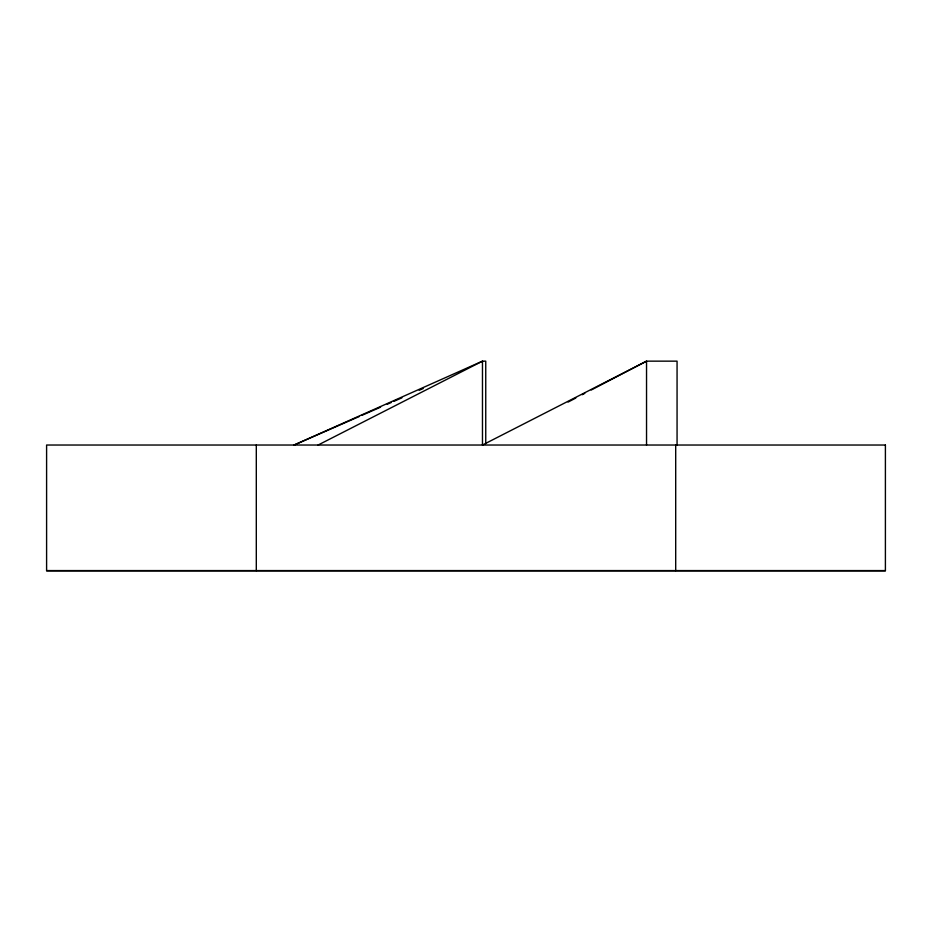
<?xml version="1.0" encoding="UTF-8"?>
<svg xmlns="http://www.w3.org/2000/svg" width="932" height="932" viewBox="0 0 932 932"><rect width="100%" height="100%" fill="white"/><g stroke="black" fill="none" stroke-linecap="round" stroke-linejoin="round"><path stroke-width="1.4" d="M568.077 402.088L575.79 398.057M582.22 394.702L584.795 393.362M591.226 390.007L646.54 361.15L677.063 361.15L677.063 445.03M318.115 445.03L482.473 361.15L485.747 361.15L485.747 443.585M359.298 416.488L294.081 445.03L482.473 361.15L482.473 445.03L646.54 361.15L646.54 445.03M361.954 415.322L380.594 407.168M387.246 404.255L391.242 402.507M393.898 401.343L401.89 397.848M419.19 390.275L423.186 388.528M46.6 570.582L885.4 570.582M675.7 445.03L675.7 570.582M256.3 445.03L256.3 570.582M885.4 445.03L46.6 445.03L46.6 570.85L885.4 570.85L885.4 445.03"/></g></svg>
